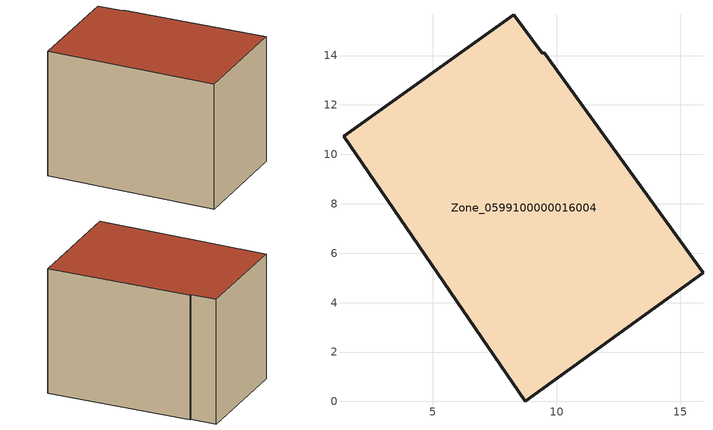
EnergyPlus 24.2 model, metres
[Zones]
Zone_0599100000016004
 floor ground (C_G): 9.5,14.12 15.93,5.21 8.73,0 1.38,10.73 8.27,15.66 9.42,14.09 z0
 wall outside (C_F): 8.27,15.66 1.38,10.73 8.73,0 15.93,5.21 9.5,14.12 9.42,14.09 8.27,15.66 z0:9.62
 roof outside (C_R): 15.93,5.21 9.5,14.12 9.42,14.09 8.27,15.66 1.38,10.73 8.73,0 z9.62
[BUILDING]
Pand.0599100000016004: North Axis=0; Terrain=City; Loads Convergence Tolerance Value=0.04; Temperature Convergence Tolerance Value=0.4; Solar Distribution=FullExterior; Maximum Number of Warmup Days=25; Minimum Number of Warmup Days=1
[Site:Location]
Rotterdam.The.Hague.AP_ZH_NLD Design_Conditions: Latitude=51.96; Longitude=4.45; Time Zone=1; Elevation=-4.5
[SITE:GROUNDTEMPERATURE:BUILDINGSURFACE]
18, 18, 18, 18, 18, 18, 18, 18, 18, 18, 18, 18
[MATERIAL] Thermal Absorptance=0.9; Solar Absorptance=0.7; Visible Absorptance=0.7
Name | Roughness | Thickness | Conductivity | Density | Specific Heat
G.TC.1946 | MediumSmooth | 0.15 | 1 | 540 | 1210
F.TC.1946 | Rough | 0.3 | 0.857143 | 1920 | 840
R.TC.1946 | MediumRough | 0.2 | 0.909091 | 1500 | 1000
[CONSTRUCTION]
C_G: G.TC.1946
C_F: F.TC.1946
C_R: R.TC.1946
[ZONE]
Zone_0599100000016004: Type=1; Multiplier=1; Ceiling Height=Autocalculate; Volume=Autocalculate; Floor Area=autocalculate; Part of Total Floor Area=Yes
[ZONEINFILTRATION:DESIGNFLOWRATE]
Infil_Zone_0599100000016004: Zone or ZoneList or Space or SpaceList=Zone_0599100000016004; Schedule=AlwaysOn; Design Flow Rate Calculation Method=Flow/Area; Flow Rate per Floor Area=0.003; Constant Term Coefficient=1; Temperature Term Coefficient=0; Velocity Term Coefficient=0; Velocity Squared Term Coefficient=0
[HVACTEMPLATE:ZONE:IDEALLOADSAIRSYSTEM]
Zone_0599100000016004: Maximum Heating Supply Air Temperature=50; Minimum Cooling Supply Air Temperature=13; Maximum Heating Supply Air Humidity Ratio=0.0156; Minimum Cooling Supply Air Humidity Ratio=0.0077; Heating Limit=NoLimit; Cooling Limit=NoLimit; Dehumidification Control Type=ConstantSensibleHeatRatio; Cooling Sensible Heat Ratio=0.7; Dehumidification Setpoint=60; Humidification Control Type=None; Humidification Setpoint=30; Outdoor Air Method=None; Outdoor Air Flow Rate per Person=0.00944; Outdoor Air Flow Rate per Zone Floor Area=0; Outdoor Air Flow Rate per Zone=0; Demand Controlled Ventilation Type=None; Outdoor Air Economizer Type=NoEconomizer; Heat Recovery Type=None; Sensible Heat Recovery Effectiveness=0.7; Latent Heat Recovery Effectiveness=0.65
[ZONECONTROL:THERMOSTAT]
ThermostatControl_Zone_0599100000016004: Zone or ZoneList=Zone_0599100000016004; Control Type Schedule=DualSetpointControlType; Control 1=Thermostat_Zone_0599100000016004; Temperature Difference Between Cutout And Setpoint=0
[THERMOSTATSETPOINT:DUALSETPOINT]
Thermostat_Zone_0599100000016004: Heating Setpoint Temperature Schedule=HeatingSetpoint_Zone_0599100000016004; Cooling Setpoint Temperature Schedule=CoolingSetpoint_Zone_0599100000016004
[SCHEDULE:COMPACT]
HeatingSetpoint_Zone_0599100000016004: Through: 12/31, For: AllDays, Until: 24:00, 21
CoolingSetpoint_Zone_0599100000016004: Through: 12/31, For: AllDays, Until: 24:00, 24
DualSetpointControlType: Through: 12/31, For: AllDays, Until: 24:00, 4
AlwaysOn: Through: 12/31, For: AllDays, Until: 24:00, 1
